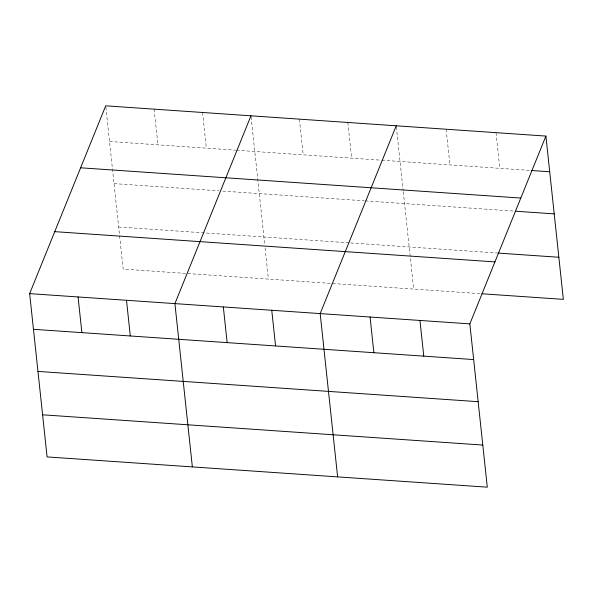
<?xml version="1.0" encoding="UTF-8"?>
<svg xmlns="http://www.w3.org/2000/svg" width="593" height="593" viewBox="0 0 593 593"><rect width="100%" height="100%" fill="white"/><g stroke="black" fill="none" stroke-linecap="round" stroke-linejoin="round"><path stroke-width="0.44" stroke-dasharray="2.96 2.22" d="M109.52 141.512L235.599 150.177M236.511 150.244L380.862 160.162M381.773 160.221L530.312 170.436M114.019 183.622L219.084 190.842M222.738 191.094L364.347 200.827M365.266 200.886L514.487 211.145M118.659 227.008L349.803 242.893M350.715 242.96L496.949 253.003M480.204 293.654L123.159 269.118L105.806 106.747M496.015 132.654L499.825 168.338M446.121 129.23L449.939 164.906M396.332 126.709L403.181 190.776M403.277 191.687L413.684 289.087M347.817 122.469L351.627 158.153M299.391 119.141L303.208 154.825M251.069 116.732L264.7 244.316M265.093 247.978L268.421 279.103M202.547 112.485L206.364 148.168M154.128 109.156L157.946 144.84"/><path stroke-width="0.89" d="M545.901 136.086L469.841 323.882L487.29 487.172L47.099 456.914L29.65 293.631L105.71 105.828L545.901 136.086L563.35 299.369L482.05 293.78M250.972 115.813L174.913 303.616L192.362 466.899M396.235 125.798L320.176 313.593L337.625 476.883M531.239 170.495L549.711 171.762M80.611 167.804L520.802 198.055M515.413 211.212L554.21 213.873M497.875 253.07L558.851 257.258M54.749 231.655L494.94 261.906M29.65 293.631L469.841 323.882M33.46 329.315L473.659 359.566M37.967 371.418L478.158 401.676M42.6 414.803L482.791 445.061M419.955 320.457L423.765 356.134M370.062 317.025L373.879 352.709M271.757 310.272L275.567 345.949M223.331 306.944L227.149 342.621M126.494 300.288L130.304 335.964M78.068 296.96L81.886 332.643"/></g></svg>
